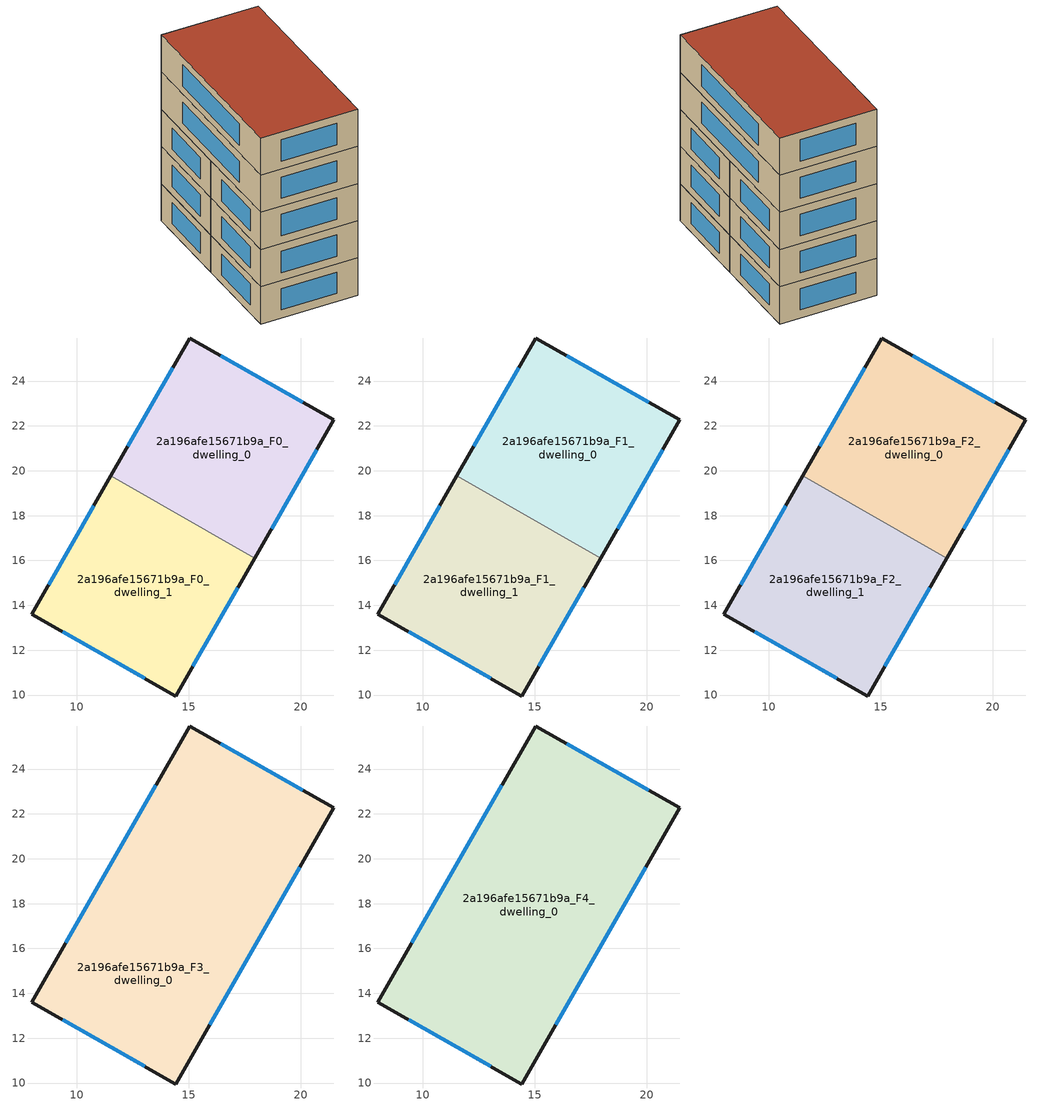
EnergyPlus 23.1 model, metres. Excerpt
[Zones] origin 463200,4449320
2a196afe15671b9a_F0_dwelling_0
 floor ground (EU_floor_Construction): 21.47,22.27 17.94,16.1 11.53,19.77 15.05,25.92 z0
 wall outside (EU_wall_Construction): 17.94,16.1 21.47,22.27 15.05,25.92 11.53,19.77 z0:3
 wall to 2a196afe15671b9a_F0_dwelling_1 (EU_wall_Construction): 11.53,19.77 17.94,16.1 z0:3
 window (EU_Window_Construction): 14.29,24.6 12.28,21.09 / 20.09,23.05 16.42,25.14 / 18.7,17.42 20.71,20.95 z0.64:2.36
2a196afe15671b9a_F0_dwelling_1
 floor ground (EU_floor_Construction): 17.94,16.1 14.43,9.96 8,13.61 11.53,19.77 z0
 wall outside (EU_wall_Construction): 11.53,19.77 8,13.61 14.43,9.96 17.94,16.1 z0:3
 window (EU_Window_Construction): 15.18,11.27 17.19,14.79 / 9.38,12.83 13.05,10.74 / 10.77,18.45 8.76,14.93 z0.64:2.36
2a196afe15671b9a_F1_dwelling_0
 floor to 2a196afe15671b9a_F0_dwelling_0 (EU_floor_Construction): 21.46,22.27 17.94,16.1 11.53,19.77 15.05,25.92 z3
 wall outside (EU_wall_Construction): 17.94,16.1 21.47,22.27 15.05,25.92 11.53,19.77 z3:6
 wall to 2a196afe15671b9a_F1_dwelling_1 (EU_wall_Construction): 11.53,19.77 17.94,16.1 z3:6
 window (EU_Window_Construction): 14.29,24.6 12.28,21.09 / 20.09,23.05 16.42,25.14 / 18.7,17.42 20.71,20.95 z3.64:5.36
2a196afe15671b9a_F1_dwelling_1
 floor to 2a196afe15671b9a_F0_dwelling_1 (EU_floor_Construction): 17.94,16.1 14.43,9.96 8,13.61 11.53,19.77 z3
 wall outside (EU_wall_Construction): 11.53,19.77 8,13.61 14.43,9.96 17.94,16.1 z3:6
 window (EU_Window_Construction): 15.18,11.27 17.19,14.79 / 9.38,12.83 13.05,10.74 / 10.77,18.45 8.76,14.93 z3.64:5.36
2a196afe15671b9a_F2_dwelling_0
 floor to 2a196afe15671b9a_F1_dwelling_0 (EU_floor_Construction): 21.46,22.27 17.94,16.1 11.53,19.77 15.05,25.92 z6
 wall outside (EU_wall_Construction): 17.94,16.1 21.47,22.27 15.05,25.92 11.53,19.77 z6:9
 wall to 2a196afe15671b9a_F2_dwelling_1 (EU_wall_Construction): 11.53,19.77 17.94,16.1 z6:9
 window (EU_Window_Construction): 14.29,24.6 12.28,21.09 / 20.09,23.05 16.42,25.14 / 18.7,17.42 20.71,20.95 z6.64:8.36
2a196afe15671b9a_F2_dwelling_1
 floor to 2a196afe15671b9a_F1_dwelling_1 (EU_floor_Construction): 17.94,16.1 14.43,9.96 8,13.61 11.53,19.77 z6
 wall outside (EU_wall_Construction): 11.53,19.77 8,13.61 14.43,9.96 17.94,16.1 z6:9
 window (EU_Window_Construction): 15.18,11.27 17.19,14.79 / 9.38,12.83 13.05,10.74 / 10.77,18.45 8.76,14.93 z6.64:8.36
2a196afe15671b9a_F3_dwelling_0
 floor to 2a196afe15671b9a_F2_dwelling_0 (EU_floor_Construction): 21.46,22.27 17.94,16.1 11.53,19.77 15.05,25.92 z9
 floor to 2a196afe15671b9a_F2_dwelling_1 (EU_floor_Construction): 17.94,16.1 14.43,9.96 8,13.61 11.53,19.77 z9
 wall outside (EU_wall_Construction): 15.05,25.92 8,13.61 14.43,9.96 21.47,22.27 15.05,25.92 z9:12
 window (EU_Window_Construction): 13.54,23.28 9.51,16.25 / 20.09,23.05 16.42,25.14 / 15.93,12.6 19.96,19.63 / 9.38,12.83 13.05,10.74 z9.64:11.36
2a196afe15671b9a_F4_dwelling_0
 floor to 2a196afe15671b9a_F3_dwelling_0 (EU_floor_Construction): 21.46,22.27 14.43,9.96 8,13.61 15.05,25.92 z12
 wall outside (EU_wall_Construction): 15.05,25.92 8,13.61 14.43,9.96 21.47,22.27 15.05,25.92 z12:15
 window (EU_Window_Construction): 13.54,23.28 9.51,16.25 / 20.09,23.05 16.42,25.14 / 15.93,12.6 19.96,19.63 / 9.38,12.83 13.05,10.74 z12.64:14.36
 roof outside (EU_roof_Construction): 14.43,9.96 21.47,22.27 15.05,25.92 8,13.61 z15
[Building]
EU S2 Campaign: North Axis=0; Terrain=City; Solar Distribution=FullExterior
[Site:Location]
Yerevan-Zvartnots.Intl.AP: Latitude=40.15; Longitude=44.383; Time Zone=4; Elevation=854
[SizingPeriod:WeatherFileDays]
AnnualSizingPeriod: Begin Month=1; Begin Day of Month=1; End Month=12; End Day of Month=31; Day of Week for Start Day=Monday; Use Weather File Daylight Saving Period=No; Use Weather File Rain and Snow Indicators=No
[MATERIAL]
EU_InternalMass_Material: Roughness=MediumRough; Thickness=0.1; Conductivity=1; Density=1800; Specific Heat=900; Thermal Absorptance=0.9; Solar Absorptance=0.7; Visible Absorptance=0.7
[MATERIAL:NOMASS] Roughness=MediumRough; Thermal Absorptance=0.9; Solar Absorptance=0.7; Visible Absorptance=0.7
Name | Thermal Resistance
EU_wall_NoMass | 1.05043
EU_roof_NoMass | 1.45357
EU_floor_NoMass | 0.478065
[WINDOWMATERIAL:SIMPLEGLAZINGSYSTEM]
EU_Window_SimpleGlazing: UFactor=2.5566; Solar Heat Gain Coefficient=0.75; Visible Transmittance=0.75
[CONSTRUCTION]
EU_wall_Construction: EU_wall_NoMass
EU_roof_Construction: EU_roof_NoMass
EU_floor_Construction: EU_floor_NoMass
EU_Window_Construction: EU_Window_SimpleGlazing
EU_InternalMass_Construction: EU_InternalMass_Material
[ZONE] Type=1; Multiplier=1; Ceiling Height=autocalculate; Floor Area=autocalculate; Part of Total Floor Area=Yes
Name | Volume
2a196afe15671b9a_F0_dwelling_0 | 157.115
2a196afe15671b9a_F1_dwelling_0; 2a196afe15671b9a_F2_dwelling_0 | 157.114
2a196afe15671b9a_F3_dwelling_0; 2a196afe15671b9a_F4_dwelling_0 | 314.234
2a196afe15671b9a_F0_dwelling_1; 2a196afe15671b9a_F1_dwelling_1; 2a196afe15671b9a_F2_dwelling_1 | 157.124
[INTERNALMASS] Construction=EU_InternalMass_Construction
Name | Zone or ZoneList | Surface Area
2a196afe15671b9a_F0_dwelling_0_EU_InternalMass | 2a196afe15671b9a_F0_dwelling_0 | 52.3715
2a196afe15671b9a_F0_dwelling_1_EU_InternalMass | 2a196afe15671b9a_F0_dwelling_1 | 52.3745
2a196afe15671b9a_F1_dwelling_0_EU_InternalMass | 2a196afe15671b9a_F1_dwelling_0 | 52.3715
2a196afe15671b9a_F1_dwelling_1_EU_InternalMass | 2a196afe15671b9a_F1_dwelling_1 | 52.3745
2a196afe15671b9a_F2_dwelling_0_EU_InternalMass | 2a196afe15671b9a_F2_dwelling_0 | 52.3715
2a196afe15671b9a_F2_dwelling_1_EU_InternalMass | 2a196afe15671b9a_F2_dwelling_1 | 52.3745
2a196afe15671b9a_F3_dwelling_0_EU_InternalMass | 2a196afe15671b9a_F3_dwelling_0 | 104.745
2a196afe15671b9a_F4_dwelling_0_EU_InternalMass | 2a196afe15671b9a_F4_dwelling_0 | 104.745
[OTHEREQUIPMENT] Fuel Type=Electricity; Design Level Calculation Method=Watts/Area; Power per Zone Floor Area=1; Fraction Latent=0; Fraction Radiant=0; Fraction Lost=0; Carbon Dioxide Generation Rate=0; EndUse Subcategory=EU_Step8_InternalGains
Name | Zone or ZoneList or Space or SpaceList | Schedule
EU_Step8_InternalGain_2a196afe15671b9a_F0_dwelling_0_f000 | 2a196afe15671b9a_F0_dwelling_0 | EU_Step8_GainSchedule_2a196afe15671b9a_F0_dwelling_0_f000
EU_Step8_InternalGain_2a196afe15671b9a_F0_dwelling_1_f000 | 2a196afe15671b9a_F0_dwelling_1 | EU_Step8_GainSchedule_2a196afe15671b9a_F0_dwelling_1_f000
EU_Step8_InternalGain_2a196afe15671b9a_F1_dwelling_0_f000 | 2a196afe15671b9a_F1_dwelling_0 | EU_Step8_GainSchedule_2a196afe15671b9a_F1_dwelling_0_f000
EU_Step8_InternalGain_2a196afe15671b9a_F1_dwelling_1_f000 | 2a196afe15671b9a_F1_dwelling_1 | EU_Step8_GainSchedule_2a196afe15671b9a_F1_dwelling_1_f000
EU_Step8_InternalGain_2a196afe15671b9a_F2_dwelling_0_f000 | 2a196afe15671b9a_F2_dwelling_0 | EU_Step8_GainSchedule_2a196afe15671b9a_F2_dwelling_0_f000
EU_Step8_InternalGain_2a196afe15671b9a_F2_dwelling_1_f000 | 2a196afe15671b9a_F2_dwelling_1 | EU_Step8_GainSchedule_2a196afe15671b9a_F2_dwelling_1_f000
EU_Step8_InternalGain_2a196afe15671b9a_F3_dwelling_0_f000 | 2a196afe15671b9a_F3_dwelling_0 | EU_Step8_GainSchedule_2a196afe15671b9a_F3_dwelling_0_f000
EU_Step8_InternalGain_2a196afe15671b9a_F4_dwelling_0_f000 | 2a196afe15671b9a_F4_dwelling_0 | EU_Step8_GainSchedule_2a196afe15671b9a_F4_dwelling_0_f000
[ZONEVENTILATION:DESIGNFLOWRATE] Schedule=EU_AlwaysOn; Design Flow Rate Calculation Method=AirChanges/Hour; Air Changes per Hour=0.557805; Ventilation Type=Natural; Fan Pressure Rise=0; Fan Total Efficiency=1; Constant Term Coefficient=1; Temperature Term Coefficient=0; Velocity Term Coefficient=0; Velocity Squared Term Coefficient=0; Minimum Indoor Temperature=-100; Maximum Indoor Temperature=100; Delta Temperature=-100; Minimum Outdoor Temperature=-100; Maximum Outdoor Temperature=100; Maximum Wind Speed=40
Name | Zone or ZoneList or Space or SpaceList
EU_ConstantAir_2a196afe15671b9a_F0_dwelling_0 | 2a196afe15671b9a_F0_dwelling_0
EU_ConstantAir_2a196afe15671b9a_F0_dwelling_1 | 2a196afe15671b9a_F0_dwelling_1
EU_ConstantAir_2a196afe15671b9a_F1_dwelling_0 | 2a196afe15671b9a_F1_dwelling_0
EU_ConstantAir_2a196afe15671b9a_F1_dwelling_1 | 2a196afe15671b9a_F1_dwelling_1
EU_ConstantAir_2a196afe15671b9a_F2_dwelling_0 | 2a196afe15671b9a_F2_dwelling_0
EU_ConstantAir_2a196afe15671b9a_F2_dwelling_1 | 2a196afe15671b9a_F2_dwelling_1
EU_ConstantAir_2a196afe15671b9a_F3_dwelling_0 | 2a196afe15671b9a_F3_dwelling_0
EU_ConstantAir_2a196afe15671b9a_F4_dwelling_0 | 2a196afe15671b9a_F4_dwelling_0
[HVACTEMPLATE:THERMOSTAT] Constant Heating Setpoint=20; Constant Cooling Setpoint=50
EU_HeatOnly_2a196afe15671b9a_F0_dwelling_0; EU_HeatOnly_2a196afe15671b9a_F0_dwelling_1; EU_HeatOnly_2a196afe15671b9a_F1_dwelling_0; EU_HeatOnly_2a196afe15671b9a_F1_dwelling_1; EU_HeatOnly_2a196afe15671b9a_F2_dwelling_0; EU_HeatOnly_2a196afe15671b9a_F2_dwelling_1; EU_HeatOnly_2a196afe15671b9a_F3_dwelling_0; EU_HeatOnly_2a196afe15671b9a_F4_dwelling_0
[HVACTEMPLATE:ZONE:IDEALLOADSAIRSYSTEM] System Availability Schedule=EU_AlwaysOn; Maximum Heating Supply Air Temperature=50; Minimum Cooling Supply Air Temperature=13; Maximum Heating Supply Air Humidity Ratio=0.0156; Minimum Cooling Supply Air Humidity Ratio=0.0077; Heating Limit=NoLimit; Cooling Limit=NoLimit; Heating Availability Schedule=EU_AlwaysOn; Cooling Availability Schedule=EU_CoolingOff; Dehumidification Control Type=ConstantSensibleHeatRatio; Cooling Sensible Heat Ratio=0.7; Dehumidification Setpoint=60; Humidification Control Type=None; Humidification Setpoint=30; Outdoor Air Method=None; Outdoor Air Flow Rate per Person=0.00944; Outdoor Air Flow Rate per Zone Floor Area=0; Outdoor Air Flow Rate per Zone=0; Demand Controlled Ventilation Type=None; Outdoor Air Economizer Type=NoEconomizer; Heat Recovery Type=None; Sensible Heat Recovery Effectiveness=0.7; Latent Heat Recovery Effectiveness=0.65
Name | Template Thermostat
2a196afe15671b9a_F0_dwelling_0 | EU_HeatOnly_2a196afe15671b9a_F0_dwelling_0
2a196afe15671b9a_F0_dwelling_1 | EU_HeatOnly_2a196afe15671b9a_F0_dwelling_1
2a196afe15671b9a_F1_dwelling_0 | EU_HeatOnly_2a196afe15671b9a_F1_dwelling_0
2a196afe15671b9a_F1_dwelling_1 | EU_HeatOnly_2a196afe15671b9a_F1_dwelling_1
2a196afe15671b9a_F2_dwelling_0 | EU_HeatOnly_2a196afe15671b9a_F2_dwelling_0
2a196afe15671b9a_F2_dwelling_1 | EU_HeatOnly_2a196afe15671b9a_F2_dwelling_1
2a196afe15671b9a_F3_dwelling_0 | EU_HeatOnly_2a196afe15671b9a_F3_dwelling_0
2a196afe15671b9a_F4_dwelling_0 | EU_HeatOnly_2a196afe15671b9a_F4_dwelling_0
[SIZING:ZONE] Zone Cooling Design Supply Air Temperature Input Method=SupplyAirTemperature; Zone Cooling Design Supply Air Temperature=13; Zone Heating Design Supply Air Temperature Input Method=SupplyAirTemperature; Zone Heating Design Supply Air Temperature=50; Zone Cooling Design Supply Air Humidity Ratio=0.008; Zone Heating Design Supply Air Humidity Ratio=0.008; Cooling Design Air Flow Method=DesignDay; Cooling Design Air Flow Rate=0; Cooling Minimum Air Flow per Zone Floor Area=0.000762; Cooling Minimum Air Flow=0; Cooling Minimum Air Flow Fraction=0.2; Heating Design Air Flow Method=DesignDay; Heating Design Air Flow Rate=0; Heating Maximum Air Flow per Zone Floor Area=0.002032; Heating Maximum Air Flow=0.141576; Heating Maximum Air Flow Fraction=0.3; Account for Dedicated Outdoor Air System=No; Dedicated Outdoor Air System Control Strategy=NeutralSupplyAir; Dedicated Outdoor Air Low Setpoint Temperature for Design=autosize; Dedicated Outdoor Air High Setpoint Temperature for Design=autosize; Zone Load Sizing Method=Sensible Load Only No Latent Load; Zone Latent Cooling Design Supply Air Humidity Ratio Input Method=HumidityRatioDifference; Zone Cooling Design Supply Air Humidity Ratio Difference=0.005; Zone Latent Heating Design Supply Air Humidity Ratio Input Method=HumidityRatioDifference; Zone Humidification Design Supply Air Humidity Ratio Difference=0.005
2a196afe15671b9a_F0_dwelling_0; 2a196afe15671b9a_F0_dwelling_1; 2a196afe15671b9a_F1_dwelling_0; 2a196afe15671b9a_F1_dwelling_1; 2a196afe15671b9a_F2_dwelling_0; 2a196afe15671b9a_F2_dwelling_1; 2a196afe15671b9a_F3_dwelling_0; 2a196afe15671b9a_F4_dwelling_0
[SCHEDULE:CONSTANT]
Name | Hourly Value
EU_AlwaysOn | 1
EU_CoolingOff | 0
[SCHEDULE:FILE] Column Number=1; Rows to Skip at Top=0; Number of Hours of Data=8760; Column Separator=Comma; Interpolate to Timestep=No; Minutes per Item=60; Adjust Schedule for Daylight Savings=Yes
Name | File
EU_Step8_GainSchedule_2a196afe15671b9a_F0_dwelling_0_f000 | ../../schedules/2a196afe15671b9a/2a196afe15671b9a_F0_dwelling_0_f000_gain.csv
EU_Step8_GainSchedule_2a196afe15671b9a_F0_dwelling_1_f000 | ../../schedules/2a196afe15671b9a/2a196afe15671b9a_F0_dwelling_1_f000_gain.csv
EU_Step8_GainSchedule_2a196afe15671b9a_F1_dwelling_0_f000 | ../../schedules/2a196afe15671b9a/2a196afe15671b9a_F1_dwelling_0_f000_gain.csv
EU_Step8_GainSchedule_2a196afe15671b9a_F1_dwelling_1_f000 | ../../schedules/2a196afe15671b9a/2a196afe15671b9a_F1_dwelling_1_f000_gain.csv
EU_Step8_GainSchedule_2a196afe15671b9a_F2_dwelling_0_f000 | ../../schedules/2a196afe15671b9a/2a196afe15671b9a_F2_dwelling_0_f000_gain.csv
EU_Step8_GainSchedule_2a196afe15671b9a_F2_dwelling_1_f000 | ../../schedules/2a196afe15671b9a/2a196afe15671b9a_F2_dwelling_1_f000_gain.csv
EU_Step8_GainSchedule_2a196afe15671b9a_F3_dwelling_0_f000 | ../../schedules/2a196afe15671b9a/2a196afe15671b9a_F3_dwelling_0_f000_gain.csv
EU_Step8_GainSchedule_2a196afe15671b9a_F4_dwelling_0_f000 | ../../schedules/2a196afe15671b9a/2a196afe15671b9a_F4_dwelling_0_f000_gain.csv
